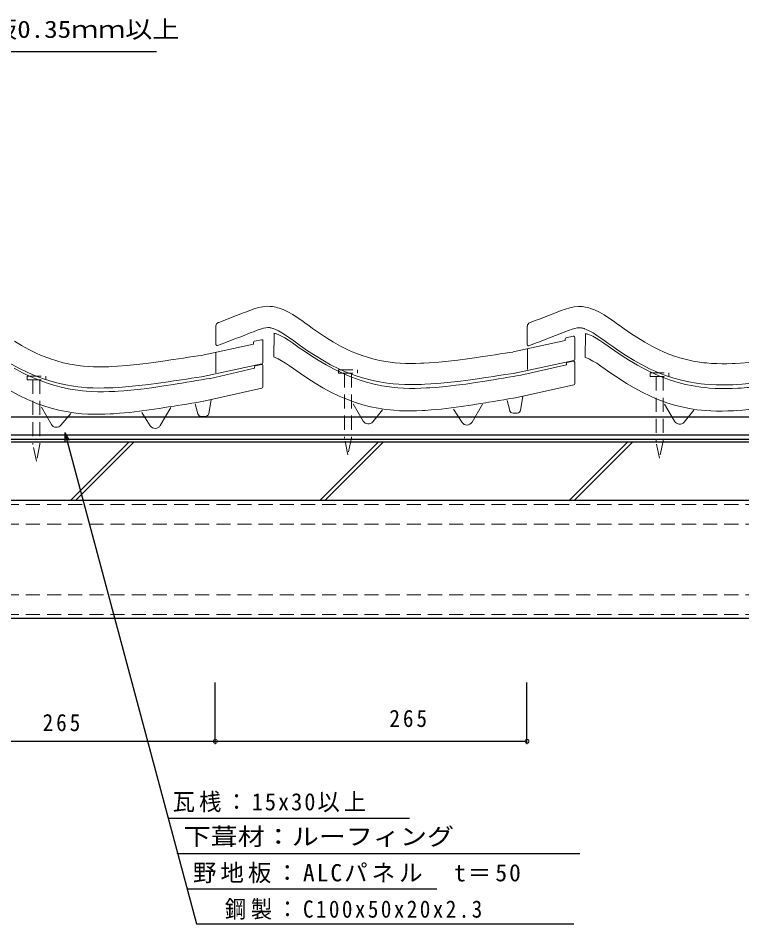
# Model space of a CAD drawing. Units: millimetres, scale not verified. Extents: x -697 to 658, y -428 to 436.
# Drawn here: x 36 to 658, y -428 to 342 of the extents above; entities that cross this region are included whole.
import ezdxf
from ezdxf.enums import TextEntityAlignment as Align

# ---------------------------------------------------------------- set-up
doc = ezdxf.new("R2010")
doc.units = ezdxf.units.MM
doc.header["$LTSCALE"] = 10
doc.linetypes.add('DASHED1', pattern=[1.8, 1.2, -0.6])
doc.linetypes.add('DASHED3', pattern=[4, 3, -1])
doc.layers.add('0-0_LAYER001', color=4, linetype='Continuous', lineweight=18)
doc.layers.add('0-1_LAYER004', color=7, linetype='Continuous')
doc.layers.add('0-2_ADD_LINE', color=7, linetype='Continuous')
doc.styles.add('ＭＳ ゴシック', font='')
doc.styles.get('ＭＳ ゴシック').set_extended_font_data('MS Gothic')

msp = doc.modelspace()

# ---------------------------------------------------------------- linework, layer by layer
at = {"layer": '0-0_LAYER001'}
for p, q in [((204.36, 64.67), (204.36, 80.4)), ((206.4, 83.25), (206.83, 83.41)), ((469.19, 64.49), (469.19, 80.21)), ((471.22, 83.06), (471.65, 83.23)), ((253.56, 74.11), (253.6, 74.11)), ((253.6, 74.11), (254.18, 73.99)), ((253.92, 74.02), (253.75, 53.85)), ((254.18, 73.99), (254.84, 73.83)), ((254.84, 73.83), (255.63, 73.6)), ((255.63, 73.6), (255.81, 73.54)), ((255.81, 73.54), (257.27, 73.01)), ((257.27, 73.01), (260.1, 71.74)), ((260.1, 71.74), (262.97, 70.18)), ((262.97, 70.18), (266.08, 68.26)), ((501.55, 69.34), (501.55, 67.88)), ((508.34, 71.57), (502.34, 70.32)), ((509.55, 70.59), (509.55, 52.01)), ((518.38, 73.93), (518.42, 73.92)), ((518.42, 73.92), (519, 73.81)), ((518.75, 73.84), (518.57, 53.66)), ((519, 73.81), (519.66, 73.64)), ((519.66, 73.64), (520.45, 73.41)), ((520.45, 73.41), (520.63, 73.36)), ((520.63, 73.36), (522.09, 72.82)), ((522.09, 72.82), (524.92, 71.56)), ((524.92, 71.56), (527.79, 70)), ((527.79, 70), (530.91, 68.07)), ((191.91, 55.37), (236.37, 65.02)), ((205.72, 63.74), (211.89, 66.08)), ((236.37, 66.47), (236.37, 65.02)), ((243.17, 68.7), (237.17, 67.45)), ((244.37, 67.72), (244.37, 49.14)), ((266.08, 68.26), (269.45, 65.99)), ((269.45, 65.99), (273.08, 63.45)), ((273.08, 63.45), (275.31, 61.88)), ((275.31, 61.88), (278.85, 59.42)), ((457.09, 58.24), (501.55, 67.88)), ((470.54, 63.55), (476.72, 65.89)), ((530.91, 68.07), (534.28, 65.81)), ((534.28, 65.81), (537.9, 63.27)), ((537.9, 63.27), (540.13, 61.7)), ((540.13, 61.7), (543.67, 59.23)), ((204.19, 40.49), (204.19, 57.68)), ((253.59, 53.98), (254.34, 53.7)), ((278.85, 59.42), (285.04, 55.25)), ((285.04, 55.25), (291.44, 51.17)), ((469.36, 43.35), (469.36, 60.55)), ((543.67, 59.23), (549.86, 55.07)), ((549.86, 55.07), (556.27, 50.99)), ((243.58, 48.16), (193.45, 37.28)), ((243.15, 47.65), (238.11, 46.52)), ((244.37, 28.4), (244.37, 46.68)), ((254.34, 53.7), (257.31, 52.37)), ((257.31, 52.37), (260.29, 50.76)), ((260.29, 50.76), (263.49, 48.78)), ((263.49, 48.78), (266.9, 46.48)), ((266.9, 46.48), (270.54, 43.93)), ((291.44, 51.17), (298.08, 47.24)), ((298.08, 47.24), (304.97, 43.51)), ((508.76, 51.03), (458.62, 40.15)), ((463.84, 38.4), (502.51, 47.45)), ((502.51, 48.41), (502.51, 47.45)), ((508.32, 50.52), (503.29, 49.38)), ((509.55, 31.27), (509.55, 49.55)), ((518.41, 53.79), (519.16, 53.52)), ((519.16, 53.52), (522.13, 52.19)), ((522.13, 52.19), (525.11, 50.57)), ((525.11, 50.57), (528.31, 48.59)), ((528.31, 48.59), (531.73, 46.3)), ((531.73, 46.3), (535.37, 43.74)), ((556.27, 50.99), (562.9, 47.05)), ((562.9, 47.05), (569.8, 43.32)), ((32.9, 44.37), (39.8, 40.64)), ((39.8, 40.64), (46.87, 37.23)), ((198.66, 35.54), (237.33, 44.59)), ((237.33, 45.54), (237.33, 44.59)), ((270.54, 43.93), (272.77, 42.36)), ((272.77, 42.36), (276.3, 39.91)), ((276.3, 39.91), (282.45, 35.77)), ((304.97, 43.51), (312.04, 40.09)), ((312.04, 40.09), (316.41, 38.2)), ((461.54, 38.14), (463.97, 38.54)), ((535.37, 43.74), (537.6, 42.17)), ((537.6, 42.17), (541.12, 39.72)), ((541.12, 39.72), (547.27, 35.58)), ((569.8, 43.32), (576.87, 39.91)), ((576.87, 39.91), (581.23, 38.02)), ((46.87, 37.23), (51.23, 35.33)), ((51.23, 35.33), (54.92, 33.86)), ((54.92, 33.86), (61.08, 31.66)), ((61.08, 31.66), (67.45, 29.71)), ((168.19, 30.65), (172.92, 31.41)), ((172.92, 31.41), (175.37, 31.81)), ((175.37, 31.81), (179.58, 32.5)), ((179.58, 32.5), (183.78, 33.19)), ((183.78, 33.19), (187.98, 33.88)), ((187.98, 33.88), (192.18, 34.58)), ((192.18, 34.58), (196.37, 35.27)), ((196.37, 35.27), (198.79, 35.68)), ((282.45, 35.77), (288.81, 31.72)), ((288.81, 31.72), (295.39, 27.82)), ((316.41, 38.2), (320.09, 36.73)), ((320.09, 36.73), (326.26, 34.52)), ((326.26, 34.52), (332.62, 32.57)), ((332.62, 32.57), (339.09, 30.92)), ((339.09, 30.92), (345.63, 29.57)), ((408.45, 29.89), (416.85, 31.01)), ((416.85, 31.01), (425.16, 32.23)), ((425.16, 32.23), (433.37, 33.51)), ((433.37, 33.51), (438.1, 34.28)), ((438.1, 34.28), (440.55, 34.68)), ((440.55, 34.68), (444.76, 35.36)), ((444.76, 35.36), (448.96, 36.05)), ((448.96, 36.05), (453.16, 36.75)), ((453.16, 36.75), (457.35, 37.44)), ((457.35, 37.44), (461.54, 38.14)), ((547.27, 35.58), (553.63, 31.53)), ((553.63, 31.53), (560.21, 27.63)), ((581.23, 38.02), (584.92, 36.54)), ((584.92, 36.54), (591.08, 34.34)), ((591.08, 34.34), (597.45, 32.39)), ((597.45, 32.39), (603.91, 30.73)), ((30.21, 24.95), (37.03, 21.26)), ((67.45, 29.71), (73.91, 28.05)), ((73.91, 28.05), (80.46, 26.7)), ((80.46, 26.7), (86.97, 25.68)), ((86.97, 25.68), (90.9, 25.21)), ((90.9, 25.21), (93.95, 24.93)), ((93.95, 24.93), (98.91, 24.61)), ((98.91, 24.61), (103.88, 24.46)), ((103.88, 24.46), (108.78, 24.44)), ((108.78, 24.44), (113.61, 24.55)), ((113.61, 24.55), (118.33, 24.75)), ((118.33, 24.75), (121.14, 24.91)), ((121.14, 24.91), (126.2, 25.27)), ((126.2, 25.27), (134.76, 26.05)), ((134.76, 26.05), (143.27, 27.03)), ((143.27, 27.03), (151.68, 28.14)), ((151.68, 28.14), (159.98, 29.36)), ((159.98, 29.36), (168.19, 30.65)), ((243.59, 27.42), (194, 16.35)), ((295.39, 27.82), (302.2, 24.13)), ((302.2, 24.13), (309.19, 20.75)), ((345.63, 29.57), (352.15, 28.54)), ((352.15, 28.54), (356.08, 28.08)), ((356.08, 28.08), (359.13, 27.8)), ((359.13, 27.8), (364.09, 27.48)), ((364.09, 27.48), (369.06, 27.32)), ((369.06, 27.32), (373.96, 27.31)), ((373.96, 27.31), (378.79, 27.41)), ((378.79, 27.41), (383.51, 27.62)), ((383.51, 27.62), (386.31, 27.78)), ((386.31, 27.78), (391.37, 28.14)), ((391.37, 28.14), (399.93, 28.92)), ((399.93, 28.92), (408.45, 29.89)), ((508.76, 30.29), (459.18, 19.22)), ((560.21, 27.63), (567.03, 23.94)), ((567.03, 23.94), (574.02, 20.57)), ((603.91, 30.73), (610.46, 29.38)), ((610.46, 29.38), (616.97, 28.36)), ((616.97, 28.36), (620.9, 27.9)), ((620.9, 27.9), (623.95, 27.61)), ((623.95, 27.61), (628.91, 27.3)), ((628.91, 27.3), (633.88, 27.14)), ((633.88, 27.14), (638.78, 27.12)), ((638.78, 27.12), (643.61, 27.23)), ((643.61, 27.23), (648.33, 27.43)), ((648.33, 27.43), (651.14, 27.59)), ((651.14, 27.59), (656.2, 27.95)), ((656.2, 27.95), (657.72, 28.09)), ((37.03, 21.26), (44.02, 17.88)), ((44.02, 17.88), (48.32, 16.02)), ((48.32, 16.02), (51.94, 14.57)), ((188.17, 15.39), (192.36, 16.09)), ((192.36, 16.09), (193.97, 16.35)), ((198.37, 5.93), (200.31, 17.53)), ((309.19, 20.75), (313.49, 18.89)), ((313.49, 18.89), (317.12, 17.44)), ((317.12, 17.44), (323.21, 15.26)), ((434.1, 15.09), (436.55, 15.49)), ((436.55, 15.49), (440.75, 16.18)), ((440.75, 16.18), (444.95, 16.87)), ((444.95, 16.87), (449.15, 17.56)), ((449.15, 17.56), (453.34, 18.26)), ((454.25, 8.53), (452, 17.11)), ((453.34, 18.26), (457.53, 18.95)), ((457.53, 18.95), (459.15, 19.22)), ((463.55, 8.79), (465.49, 20.4)), ((574.02, 20.57), (578.32, 18.7)), ((578.32, 18.7), (581.94, 17.26)), ((581.94, 17.26), (588.03, 15.08)), ((51.94, 14.57), (58.03, 12.4)), ((64.46, -3.35), (55.93, 11.18)), ((58.03, 12.4), (64.31, 10.47)), ((64.31, 10.47), (70.68, 8.84)), ((70.68, 8.84), (77.13, 7.51)), ((130.87, 6.88), (139.34, 7.85)), ((139.34, 7.85), (147.72, 8.96)), ((147.72, 8.96), (156, 10.18)), ((156, 10.18), (164.19, 11.46)), ((157.08, -4.28), (166.02, 10.96)), ((164.19, 11.46), (168.92, 12.22)), ((168.92, 12.22), (171.37, 12.62)), ((171.37, 12.62), (175.57, 13.31)), ((175.57, 13.31), (179.78, 14)), ((179.78, 14), (183.97, 14.69)), ((183.97, 14.69), (188.17, 15.39)), ((189.07, 5.66), (186.83, 14.24)), ((329.64, -0.49), (321.1, 14.05)), ((323.21, 15.26), (329.48, 13.34)), ((329.48, 13.34), (335.86, 11.71)), ((335.86, 11.71), (342.31, 10.37)), ((337.81, -1.14), (346.11, 8.93)), ((342.31, 10.37), (348.74, 9.36)), ((348.74, 9.36), (352.6, 8.91)), ((352.6, 8.91), (355.6, 8.63)), ((355.6, 8.63), (360.5, 8.32)), ((360.5, 8.32), (365.41, 8.16)), ((365.41, 8.16), (370.26, 8.15)), ((370.26, 8.15), (375.04, 8.25)), ((375.04, 8.25), (379.73, 8.45)), ((379.73, 8.45), (382.5, 8.61)), ((382.5, 8.61), (387.53, 8.97)), ((387.53, 8.97), (396.05, 9.75)), ((396.05, 9.75), (404.52, 10.72)), ((404.52, 10.72), (412.89, 11.83)), ((413.75, -1.61), (406.43, 9.7)), ((412.89, 11.83), (421.18, 13.05)), ((421.18, 13.05), (429.37, 14.33)), ((422.26, -1.42), (431.2, 13.83)), ((429.37, 14.33), (434.1, 15.09)), ((594.46, -0.67), (585.93, 13.86)), ((588.03, 15.08), (594.31, 13.15)), ((594.31, 13.15), (600.68, 11.52)), ((600.68, 11.52), (607.13, 10.19)), ((602.63, -1.32), (610.93, 8.74)), ((607.13, 10.19), (613.56, 9.18)), ((613.56, 9.18), (617.43, 8.72)), ((617.43, 8.72), (620.43, 8.45)), ((620.43, 8.45), (625.32, 8.13)), ((625.32, 8.13), (630.23, 7.98)), ((630.23, 7.98), (635.08, 7.96)), ((635.08, 7.96), (639.86, 8.07)), ((639.86, 8.07), (644.55, 8.27)), ((644.55, 8.27), (647.32, 8.43)), ((647.32, 8.43), (652.35, 8.79)), ((652.35, 8.79), (657.72, 9.28)), ((72.63, -4), (80.93, 6.06)), ((77.13, 7.51), (83.56, 6.5)), ((83.56, 6.5), (87.43, 6.04)), ((87.43, 6.04), (90.43, 5.77)), ((90.43, 5.77), (95.32, 5.45)), ((95.32, 5.45), (100.23, 5.3)), ((100.23, 5.3), (105.08, 5.28)), ((105.08, 5.28), (109.86, 5.38)), ((109.86, 5.38), (114.55, 5.59)), ((114.55, 5.59), (117.32, 5.75)), ((117.32, 5.75), (122.35, 6.1)), ((122.35, 6.1), (130.87, 6.88)), ((148.57, -4.47), (141.25, 6.83)), ((195.42, 3.42), (192, 3.42)), ((460.59, 6.29), (457.17, 6.29))]:
    msp.add_line(p, q, dxfattribs=at)
at = {"layer": '0-0_LAYER001', "color": 2, "linetype": 'DASHED1'}
for p, q in [((313.76, 40.11), (313.76, -15.04)), ((319.76, 40.11), (319.76, -14.79)), ((48.76, 34.69), (48.76, -20.46)), ((54.76, 34.69), (54.76, -20.2)), ((578.76, 37.37), (578.76, -17.77)), ((584.76, 37.37), (584.76, -17.52)), ((316.71, -29.3), (313.76, -15.04)), ((319.76, -14.79), (316.71, -29.3)), ((51.71, -34.71), (48.76, -20.46)), ((54.76, -20.2), (51.71, -34.71)), ((581.71, -32.03), (578.76, -17.77)), ((584.76, -17.52), (581.71, -32.03))]:
    msp.add_line(p, q, dxfattribs=at)
at = {"layer": '0-0_LAYER001', "color": 2}
for p, q in [((657.72, 2.84), (-169.24, 2.84)), ((657.72, -12.16), (-169.24, -12.16)), ((-291.24, -18.16), (657.72, -18.16)), ((80.59, -68.16), (130.59, -18.16)), ((84.83, -68.16), (134.83, -18.16)), ((292.72, -68.16), (342.72, -18.16)), ((296.96, -68.16), (346.96, -18.16)), ((504.85, -68.16), (554.85, -18.16)), ((509.1, -68.16), (559.1, -18.16)), ((-291.24, -68.16), (657.72, -68.16)), ((-281.24, -168.16), (657.72, -168.16)), ((203.9, -275.29), (203.9, -222.79)), ((468.9, -275.29), (468.9, -222.79)), ((-61.1, -272.79), (203.9, -272.79)), ((203.9, -272.79), (468.9, -272.79)), ((164.26, -338.23), (369.08, -338.23)), ((171.17, -368.09), (513.93, -368.09)), ((180.71, -398.19), (392.36, -398.19))]:
    msp.add_line(p, q, dxfattribs=at)
at = {"layer": '0-0_LAYER001', "color": 2, "linetype": 'DASHED3'}
msp.add_line((657.72, -16.16), (-289.24, -16.16), dxfattribs=at)
at = {"layer": '0-0_LAYER001', "color": 1, "linetype": 'DASHED1'}
for p, q in [((-281.24, -71.36), (657.72, -71.36)), ((-281.24, -88.16), (657.72, -88.16)), ((-281.24, -148.16), (657.72, -148.16)), ((-281.24, -164.96), (657.72, -164.96))]:
    msp.add_line(p, q, dxfattribs=at)
at = {"layer": '0-0_LAYER001', "color": 2}
for points in [[(-178.3, 313.87), (49.41, 313.87), (55.7, 313.87)], [(75.93, -17.74), (75.93, -10.24), (79.68, -16.74)], [(75.93, -10.24), (187.89, -428.05), (508.89, -428.05)]]:
    msp.add_lwpolyline(points, dxfattribs=at)
at = {"layer": '0-0_LAYER001'}
for points in [[(206.83, 83.41), (207.64, 83.72), (211.19, 85.06), (214.75, 86.4), (218.31, 87.77), (221.9, 89.15), (225.51, 90.57), (227.61, 91.4), (229.69, 92.23), (233.3, 93.63), (236.93, 94.91), (240.59, 95.98), (244.27, 96.73), (247.97, 97.07), (250.13, 97.05), (250.98, 96.99), (252.45, 96.81), (253.91, 96.57), (255.36, 96.25), (256.8, 95.87), (258.23, 95.44), (259.05, 95.16), (261.55, 94.22), (265.71, 92.28), (269.71, 90.04), (273.6, 87.56), (277.4, 84.92), (281.17, 82.2), (283.35, 80.62), (286.68, 78.23), (292.48, 74.21), (298.35, 70.36), (304.32, 66.7), (310.42, 63.29), (316.67, 60.17), (320.36, 58.5), (323.42, 57.23), (328.78, 55.23), (334.24, 53.47), (339.77, 51.97)], [(471.65, 83.23), (472.46, 83.53), (476.01, 84.87), (479.57, 86.22), (483.14, 87.58), (486.72, 88.97), (490.33, 90.38), (492.43, 91.21), (494.51, 92.04), (498.12, 93.45), (501.75, 94.73), (505.41, 95.79), (509.09, 96.55), (512.8, 96.89), (514.96, 96.86), (515.81, 96.8), (517.27, 96.63), (518.73, 96.38), (520.18, 96.07), (521.63, 95.69), (523.05, 95.26), (523.87, 94.98), (526.37, 94.03), (530.53, 92.1), (534.53, 89.85), (538.42, 87.37), (542.23, 84.73), (545.99, 82.02), (548.18, 80.43), (551.51, 78.05), (557.3, 74.03), (563.17, 70.17), (569.15, 66.52), (575.24, 63.11), (581.49, 59.98), (585.19, 58.32), (588.25, 57.05), (593.61, 55.04), (599.06, 53.29), (604.6, 51.79)], [(211.93, 66.1), (213.99, 66.87), (217.56, 68.22), (221.15, 69.58), (224.77, 70.97), (228.42, 72.38), (232.1, 73.82), (234.26, 74.67), (236.28, 75.48), (239.55, 76.75), (242.45, 77.77), (244.92, 78.49), (246.91, 78.9), (248.69, 79.06), (249.37, 79.06), (249.29, 79.06), (249.91, 78.99), (250.5, 78.89), (251.16, 78.74), (251.9, 78.55), (252.75, 78.29), (252.99, 78.21), (254.55, 77.62), (257.5, 76.25), (260.46, 74.59), (263.63, 72.57), (267.01, 70.22), (270.62, 67.62), (272.82, 66.02), (276.31, 63.52), (282.41, 59.29), (288.71, 55.15), (295.23, 51.16), (302, 47.38), (308.94, 43.9), (313.21, 41.98), (316.82, 40.48), (322.87, 38.22), (329.12, 36.21), (335.47, 34.49)], [(476.75, 65.91), (478.81, 66.69), (482.38, 68.04), (485.97, 69.4), (489.59, 70.78), (493.25, 72.19), (496.93, 73.63), (499.08, 74.49), (501.11, 75.29), (504.38, 76.57), (507.27, 77.59), (509.74, 78.31), (511.73, 78.72), (513.51, 78.88), (514.19, 78.87), (514.11, 78.88), (514.73, 78.8), (515.32, 78.71), (515.99, 78.56), (516.72, 78.37), (517.57, 78.11), (517.81, 78.03), (519.37, 77.44), (522.32, 76.06), (525.28, 74.4), (528.45, 72.38), (531.83, 70.04), (535.44, 67.44), (537.65, 65.83), (541.14, 63.33), (547.23, 59.11), (553.53, 54.97), (560.05, 50.98), (566.82, 47.19), (573.76, 43.72), (578.04, 41.8), (581.64, 40.3), (587.7, 38.04), (593.95, 36.03), (600.3, 34.3)], [(33.17, 67.49), (39.15, 63.83), (45.24, 60.42), (51.49, 57.3), (55.19, 55.63), (58.25, 54.36), (63.61, 52.36), (69.06, 50.61), (74.6, 49.1)], [(74.6, 49.1), (80.19, 47.87), (85.84, 46.9), (89.13, 46.47), (91.65, 46.2), (96, 45.86), (100.36, 45.66), (104.73, 45.58), (109.09, 45.62), (113.46, 45.75), (115.99, 45.86), (120.72, 46.12), (128.86, 46.76), (136.98, 47.57), (145.08, 48.53), (153.18, 49.6), (161.26, 50.75), (165.95, 51.44), (168.38, 51.8), (172.58, 52.43), (176.77, 53.06), (180.97, 53.69), (185.16, 54.33), (189.36, 54.96), (191.79, 55.33)], [(339.77, 51.97), (345.37, 50.73), (351.02, 49.77), (354.31, 49.33), (356.83, 49.06), (361.18, 48.72), (365.54, 48.53), (369.9, 48.45), (374.27, 48.49), (378.64, 48.61), (381.17, 48.72), (385.9, 48.99), (394.03, 49.62), (402.16, 50.44), (410.26, 51.4), (418.35, 52.47), (426.44, 53.62), (431.12, 54.31), (433.56, 54.67), (437.76, 55.29), (441.95, 55.92), (446.15, 56.56), (450.34, 57.19), (454.53, 57.83), (456.97, 58.2)], [(30.05, 48.3), (36.82, 44.51), (43.76, 41.04), (48.04, 39.11), (51.64, 37.62), (57.7, 35.35), (63.95, 33.34), (70.3, 31.62)], [(604.6, 51.79), (610.19, 50.55), (615.84, 49.58), (619.13, 49.15), (621.65, 48.88), (626, 48.54), (630.36, 48.34), (634.73, 48.27), (639.09, 48.3), (643.46, 48.43), (645.99, 48.54), (650.72, 48.81), (657.72, 49.35)], [(335.47, 34.49), (341.91, 33.07), (348.32, 31.97), (352.18, 31.46), (355.17, 31.14), (360.07, 30.76), (364.97, 30.53), (369.82, 30.45), (374.61, 30.49), (379.29, 30.62), (382.07, 30.75), (387.1, 31.03), (395.63, 31.69), (404.11, 32.54), (412.5, 33.54), (420.81, 34.64), (429.01, 35.81), (433.75, 36.5), (436.21, 36.86), (440.42, 37.49), (444.63, 38.13), (448.84, 38.76), (453.04, 39.4), (457.24, 40.04), (458.86, 40.28)], [(70.3, 31.62), (76.73, 30.2), (83.14, 29.1), (87, 28.59), (90, 28.27), (94.89, 27.89), (99.8, 27.67), (104.64, 27.58), (109.43, 27.62), (114.12, 27.76), (116.89, 27.88), (121.93, 28.16), (130.45, 28.82), (138.94, 29.68), (147.33, 30.67), (155.63, 31.77), (163.84, 32.94), (168.57, 33.63), (171.03, 34), (175.24, 34.63), (179.45, 35.26), (183.66, 35.89), (187.86, 36.53), (192.06, 37.17), (193.68, 37.41)], [(600.3, 34.3), (606.73, 32.88), (613.14, 31.78), (617, 31.27), (620, 30.95), (624.89, 30.57), (629.8, 30.35), (634.64, 30.27), (639.43, 30.3), (644.12, 30.44), (646.89, 30.56), (651.93, 30.85), (657.72, 31.3)]]:
    msp.add_lwpolyline(points, dxfattribs=at)
at = {"layer": '0-0_LAYER001', "color": 2, "linetype": 'DASHED1'}
for points in [[(308.76, 43.11), (324.76, 43.11), (324.76, 40.11)], [(308.76, 43.11), (308.76, 40.11), (324.76, 40.11)], [(573.76, 40.37), (589.76, 40.37), (589.76, 37.37)], [(573.76, 40.37), (573.76, 37.37), (589.76, 37.37)], [(43.76, 37.69), (59.76, 37.69), (59.76, 34.69)], [(43.76, 37.69), (43.76, 34.69), (59.76, 34.69)]]:
    msp.add_lwpolyline(points, dxfattribs=at)
at = {"layer": '0-0_LAYER001', "color": 2}
for centre in [(203.9, -272.79), (203.9, -272.79), (468.9, -272.79)]:
    msp.add_circle(centre, 1.7, dxfattribs=at)
at = {"layer": '0-0_LAYER001'}
for centre, radius, start, end in [((207.47, 80.45), 3, 110.94902, 178.7), ((472.3, 80.26), 3, 110.94902, 178.7), ((502.55, 69.34), 1, 101.73308, 180), ((508.55, 70.59), 1, 0, 101.73308), ((205.36, 64.67), 1, 180, 290.73166), ((237.37, 66.47), 1, 101.73308, 180), ((243.37, 67.72), 1, 0, 101.73308), ((470.19, 64.49), 1, 180, 290.73166), ((238.33, 45.54), 1, 102.72435, 180), ((243.37, 46.68), 1, 0, 102.72435), ((243.37, 49.14), 1, 282.24497, 0), ((503.51, 48.41), 1, 102.72435, 180), ((508.55, 49.55), 1, 0, 102.72435), ((508.55, 52.01), 1, 282.24497, 0), ((508.55, 31.27), 1, 282.58296, 0), ((243.37, 28.4), 1, 282.58296, 0), ((457.15, 9.29), 3, 194.67639, 270), ((460.59, 9.29), 3, 270, 350.53767), ((191.97, 6.42), 3, 194.67639, 270), ((195.42, 6.42), 3, 270, 350.53767), ((68.77, -0.82), 5, 210.42578, 320.47001), ((152.77, -1.76), 5, 212.93986, 329.61716), ((333.95, 2.05), 5, 210.42578, 320.47001), ((417.95, 1.11), 5, 212.93986, 329.61716), ((598.77, 1.86), 5, 210.42578, 320.47001)]:
    msp.add_arc(centre, radius, start, end, dxfattribs=at)
at = {"layer": '0-1_LAYER004'}
for p, q in [((-178.3, 313.87), (153.75, 313.87)), ((657.72, 2.84), (-169.24, 2.84)), ((75.93, -10.24), (75.93, -17.74)), ((75.93, -10.24), (79.68, -16.74)), ((75.93, -10.24), (187.89, -428.05)), ((-291.24, -18.16), (657.72, -18.16)), ((130.59, -18.16), (80.59, -68.16)), ((134.83, -18.16), (84.83, -68.16)), ((342.72, -18.16), (292.72, -68.16)), ((296.96, -68.16), (346.96, -18.16)), ((554.85, -18.16), (504.85, -68.16)), ((509.1, -68.16), (559.1, -18.16)), ((657.72, -68.16), (-291.24, -68.16)), ((203.9, -274.49), (203.9, -222.79)), ((468.9, -274.49), (468.9, -222.79)), ((-281.1, -272.79), (468.9, -272.79)), ((164.26, -338.23), (369.08, -338.23)), ((171.82, -368.09), (513.93, -368.09)), ((180.71, -398.19), (392.36, -398.19)), ((187.89, -428.05), (508.89, -428.05))]:
    msp.add_line(p, q, dxfattribs=at)
for points in [[(657.72, -16.16), (-289.24, -16.16), (-289.24, 252.3)], [(-169.24, 2.84), (-169.24, -12.16), (657.72, -12.16)], [(-281.24, -71.36), (-281.24, -168.16), (657.72, -168.16)]]:
    msp.add_lwpolyline(points, dxfattribs=at)

# ---------------------------------------------------------------- texts
at = {"layer": '0-2_ADD_LINE', "style": 'ＭＳ ゴシック', "width": 1.15}
for s, p in [('雨押水切カラー鋼板0.35ｍｍ以上', (-171.53, 320.93)), ('下葺材：ルーフィング', (176.95, -365.5))]:
    msp.add_text(s, height=14.66, dxfattribs=at).set_placement(p, align=Align.BOTTOM_LEFT)
at = {"layer": '0-2_ADD_LINE', "char_height": 14.66, "attachment_point": 7, "style": 'ＭＳ ゴシック'}
for s, insert in [('\\T1.28;\\W0.9;265', (351.98, -260.86)), ('\\T1.28;\\W0.9;265', (57.03, -264.39)), ('\\T1.18;\\W0.95;瓦桟：15x30以上', (167.61, -333.18)), ('\\T1.17;野地板：ALCパネル\u3000t＝50', (184.85, -393.51)), ('\\T1.23;\\W0.9;\u3000鋼製：C100x50x20x2.3', (189.88, -424.4))]:
    msp.add_mtext(s, dxfattribs=dict(at, insert=insert))

doc.saveas('drawing.dxf')
